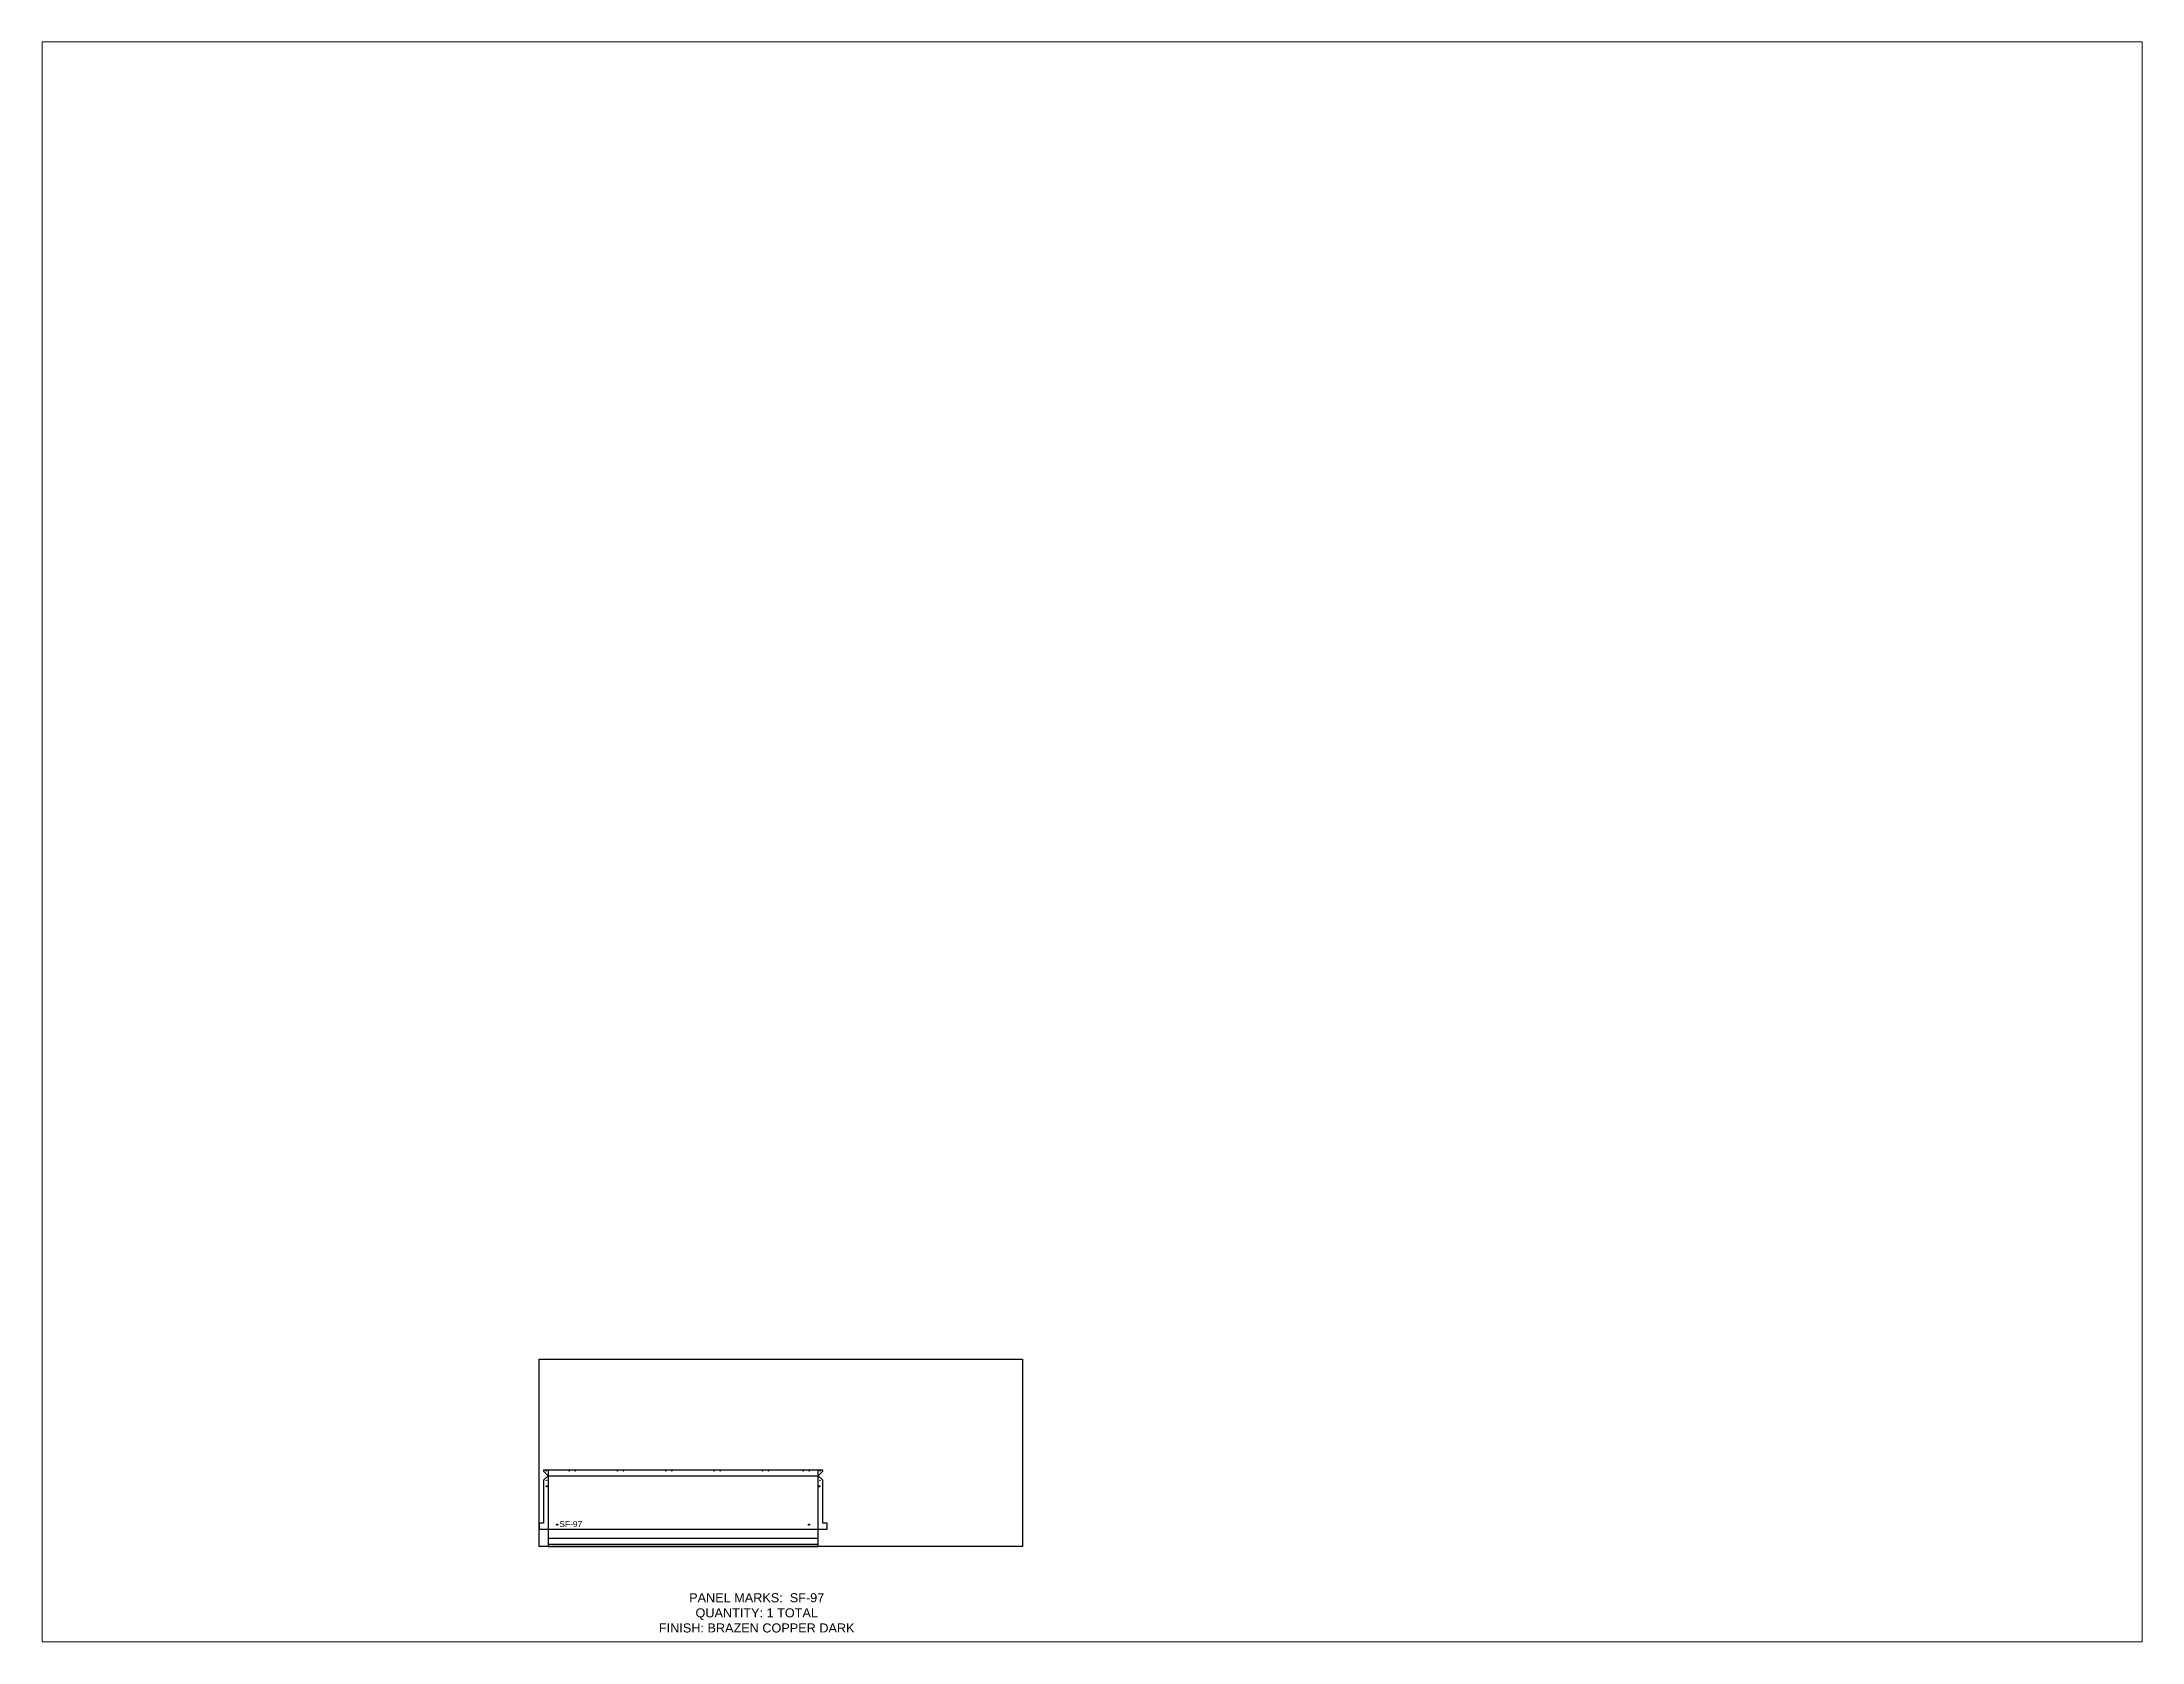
# Paper-space layout 'Layout1' of a CAD drawing. Header units: inches. Extents: x 1.05 to 9.45, y 0.8 to 7.2.
# The model-space entities are those that its viewports show. They can reach past a viewport. Long polylines and large blocks are cut down to what shows.
import ezdxf

# ---------------------------------------------------------------- set-up
doc = ezdxf.new("R2010")
doc.units = ezdxf.units.IN
doc.header["$MEASUREMENT"] = 0
doc.linetypes.add('HIDDEN', pattern=[0.375, 0.25, -0.125])
doc.linetypes.add('PHANTOM', pattern=[2.5, 1.25, -0.25, 0.25, -0.25, 0.25, -0.25])
for name, color, linetype in [('CUT', 7, 'Continuous'), ('DIMS', 1, 'Continuous'), ('HOLES', 6, 'Continuous'), ('ROUT', 1, 'HIDDEN'), ('SHEET', 5, 'PHANTOM'), ('TEXT', 2, 'PHANTOM'), ('WEEPS', 3, 'HIDDEN')]:
    doc.layers.add(name, color=color, linetype=linetype)
doc.styles.get("Standard").update_dxf_attribs({"font": 'arial.ttf'})

msp = doc.modelspace()

# ---------------------------------------------------------------- linework, layer by layer
at = {"layer": 'CUT', "ltscale": 0.25}
msp.add_lwpolyline([(3, 5.69), (3, 0), (92.37, 0), (92.37, 5.69), (95.38, 5.69), (95.38, 7.69), (93.88, 7.69), (93.88, 21.88), (92.37, 23.38), (93.88, 24.88), (93.88, 25.28), (1.5, 25.28), (1.5, 24.88), (3, 23.38), (1.5, 21.88), (1.5, 7.69), (0, 7.69), (0, 5.69)], close=True, dxfattribs=at)
at = {"layer": 'HOLES', "ltscale": 0.25}
for centre in [(2.38, 24.91), (2.38, 21.87), (10, 24.91), (12, 24.91), (26, 24.91), (28, 24.91), (42, 24.91), (44, 24.91), (58, 24.91), (60, 24.91), (74, 24.91), (76, 24.91), (87.37, 24.91), (89.37, 24.91), (93, 24.91), (93, 21.87)]:
    msp.add_circle(centre, 0.0625, dxfattribs=at)
at = {"layer": 'ROUT', "ltscale": 0.25}
for p, q in [((3, 23.38), (92.37, 23.38)), ((3, 2.69), (92.37, 2.69))]:
    msp.add_line(p, q, dxfattribs=at)
for points in [[(3, 25.28), (3, 0.69), (92.37, 0.69), (92.37, 25.28)], [(0, 7.69), (0, 5.69), (95.38, 5.69), (95.38, 7.69)]]:
    msp.add_lwpolyline(points, dxfattribs=at)
at = {"layer": 'SHEET'}
msp.add_lwpolyline([(0, 62), (160, 62), (160, 0), (0, 0)], close=True, dxfattribs=at)
at = {"layer": 'WEEPS', "ltscale": 0.25}
for centre in [(2.59, 19.88), (92.78, 19.88), (6, 7.19), (89.37, 7.19)]:
    msp.add_circle(centre, 0.188, dxfattribs=at)

# ---------------------------------------------------------------- texts
at = {"layer": 'DIMS', "ltscale": 0.25, "insert": (10.51, 6.37), "char_height": 2, "attachment_point": 8}
msp.add_mtext_dynamic_manual_height_columns('SF-97', width=3.0859, gutter_width=10, heights=[2.07], dxfattribs=at)
at = {"layer": 'TEXT', "insert": (72.05, -22.01), "char_height": 3, "attachment_point": 5}
msp.add_mtext_dynamic_manual_height_columns('PANEL MARKS:  SF-97\\PQUANTITY: 1 TOTAL\\PFINISH: BRAZEN COPPER DARK', width=199.7409, gutter_width=1, heights=[0], dxfattribs=at)

psp = doc.layouts.get("Layout1")

# ---------------------------------------------------------------- viewports
at = {"layer": 'CUT'}
psp.add_viewport(center=(5.25, 4), size=(8.4, 6.4), view_center_point=(183.0157, 233.1318), view_height=529.538938, dxfattribs=at)

doc.saveas('drawing.dxf')
